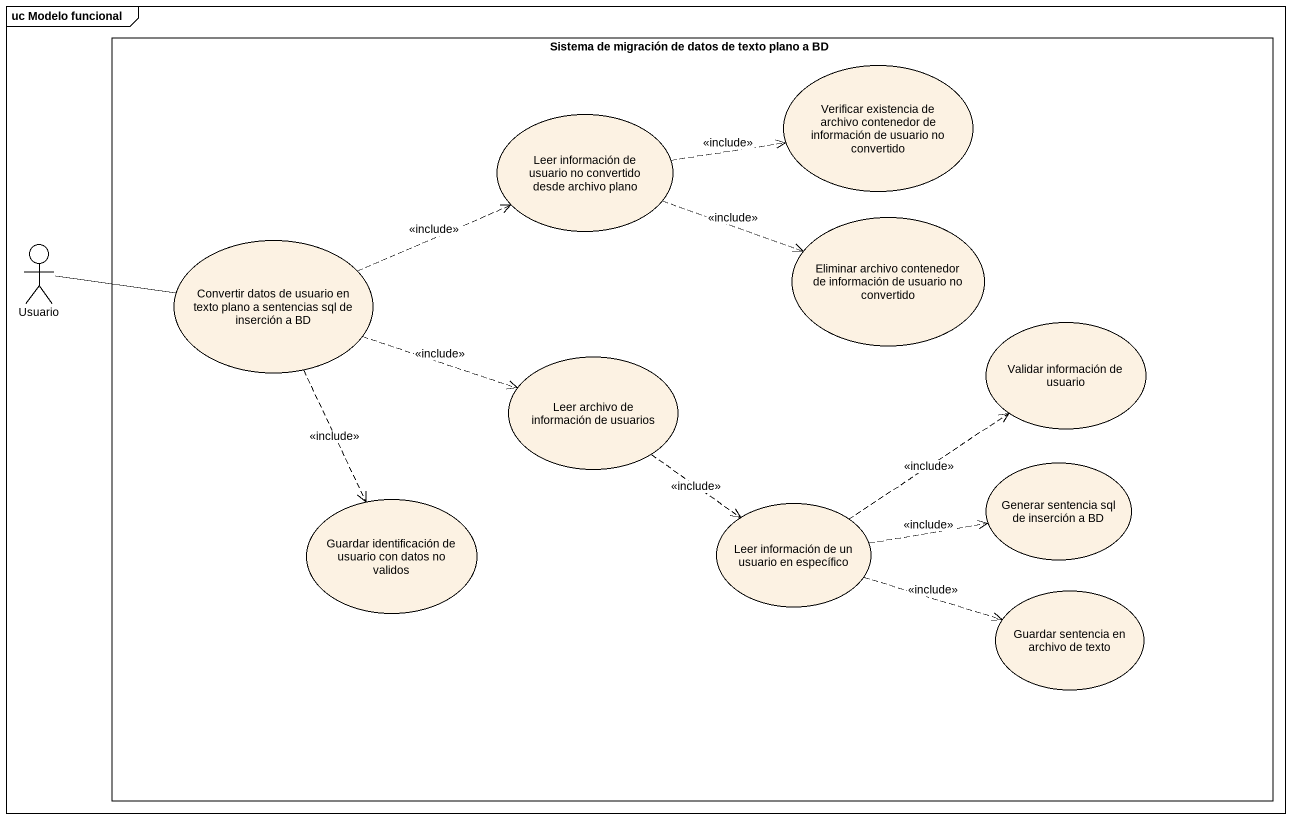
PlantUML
@startuml
mainframe uc Modelo funcional
rectangle "Sistema de migración de datos de texto plano a BD" as Sistema_de_migración_de {
  usecase "Verificar existencia de archivo contenedor de información de usuario no convertido" as Verificar_existencia_de
  usecase "Leer información de usuario no convertido desde archivo plano" as Leer_información_de_usuario
  usecase "Convertir datos de usuario en texto plano a sentencias sql de inserción a BD" as Convertir_datos_de_usuario
  usecase "Eliminar archivo contenedor de información de usuario no convertido" as Eliminar_archivo_contenedor
  usecase "Validar información de usuario" as Validar_información_de
  usecase "Leer archivo de información de usuarios" as Leer_archivo_de_información
  usecase "Generar sentencia sql de inserción a BD" as Generar_sentencia_sql_de
  usecase "Guardar identificación de usuario con datos no validos" as Guardar_identificación_de
  usecase "Leer información de un usuario en específico" as Leer_información_de_un
  usecase "Guardar sentencia en archivo de texto" as Guardar_sentencia_en
}
actor Usuario
Leer_información_de_usuario .right.> Verificar_existencia_de : <<include>>
Leer_información_de_usuario .right.> Eliminar_archivo_contenedor : <<include>>
Convertir_datos_de_usuario .right.> Leer_información_de_usuario : <<include>>
Convertir_datos_de_usuario .right.> Leer_archivo_de_información : <<include>>
Convertir_datos_de_usuario ..> Guardar_identificación_de : <<include>>
Usuario -right- Convertir_datos_de_usuario
Leer_archivo_de_información ..> Leer_información_de_un : <<include>>
Leer_información_de_un .up.> Validar_información_de : <<include>>
Leer_información_de_un .right.> Generar_sentencia_sql_de : <<include>>
Leer_información_de_un .right.> Guardar_sentencia_en : <<include>>
@enduml
